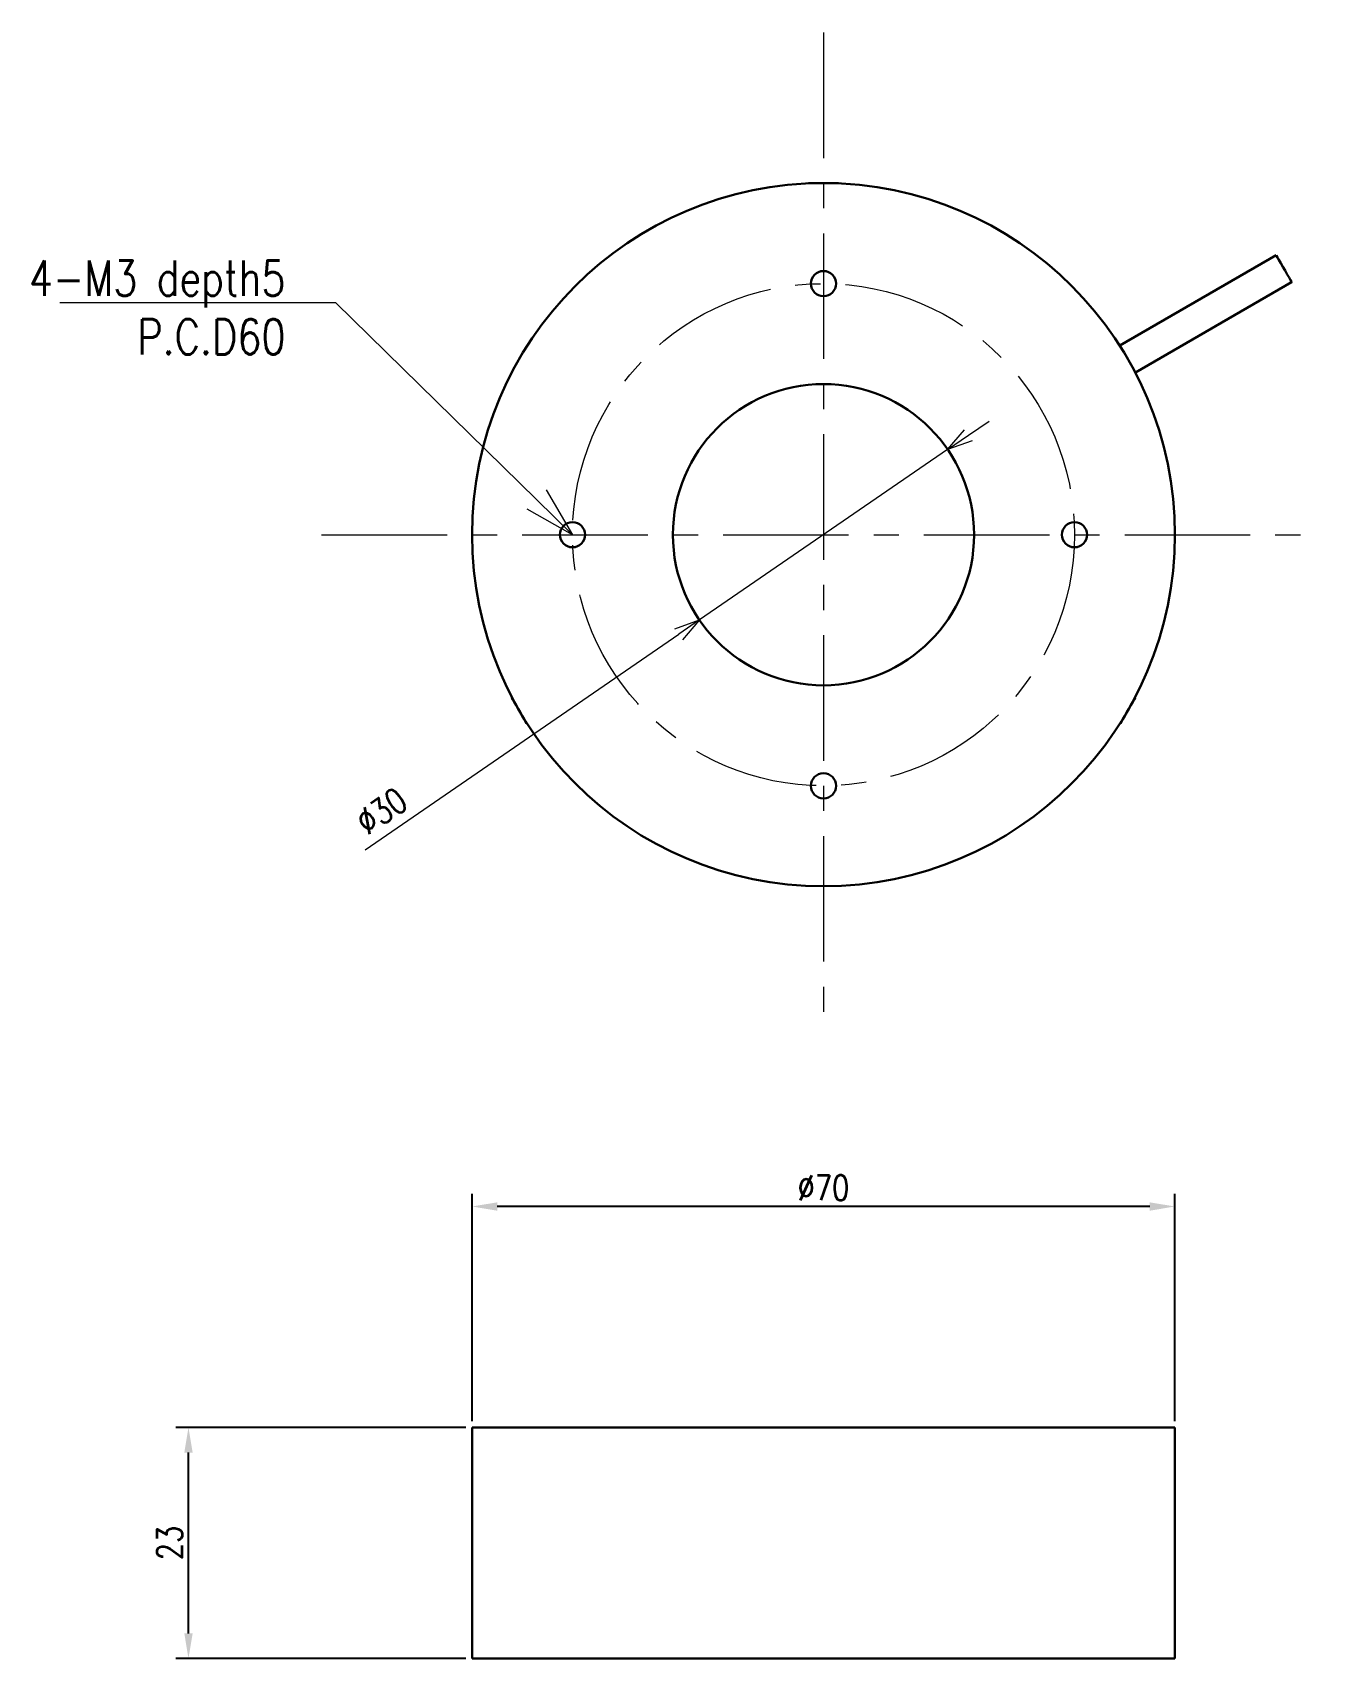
# Model space of a CAD drawing. Header units: millimetres. Extents: x 113 to 242, y 68 to 230.
import ezdxf
from ezdxf import colors
from ezdxf.entities.mleader import LeaderData, LeaderLine
from ezdxf.math import Vec2, Vec3

# ---------------------------------------------------------------- set-up
doc = ezdxf.new("R2010")
doc.units = ezdxf.units.MM
doc.linetypes.add('CENTER', pattern=[2, 1.25, -0.25, 0.25, -0.25])
doc.layers.get('0').update_dxf_attribs({"lineweight": 30})
doc.layers.get('Defpoints').update_dxf_attribs({"lineweight": 9})
for name, color, linetype, lineweight in [('2KD_寸法１', 7, 'Continuous', 15), ('2KD_寸法１ @ 1', 7, 'Continuous', 15), ('2KD_寸法１ @ 2', 7, 'Continuous', 15)]:
    doc.layers.add(name, color=color, linetype=linetype, lineweight=lineweight)
doc.styles.get("Standard").update_dxf_attribs({"font": 'simplex.shx', "width": 0.8, "bigfont": 'extfont.shx'})
doc.dimstyles.new('ISO-25', dxfattribs={"dimtxt": 2.5, "dimasz": 2.5, "dimexe": 1.25, "dimexo": 0.625, "dimtad": 1, "dimtxsty": 'Standard', "dimcen": 2.5, "dimadec": 0, "dimazin": 0, "dimtfac": 1, "dimtmove": 0, "dimatfit": 3, "dimfxl": 1, "dimarcsym": 0})
doc.dimstyles.new('KD-STD', dxfattribs={"dimscale": 0, "dimtxt": 2.5, "dimasz": 2.5, "dimexe": 1, "dimexo": 1, "dimgap": 1, "dimtad": 1, "dimdsep": 46, "dimtxsty": 'Standard', "dimblk": 'OPEN30', "dimcen": 0, "dimadec": 0, "dimazin": 0, "dimtfac": 1, "dimtmove": 0, "dimatfit": 3, "dimldrblk": 'OPEN30', "dimfxl": 1, "dimtolj": 1, "dimtzin": 0, "dimlwd": 15, "dimlwe": 15, "dimarcsym": 0})

# ---------------------------------------------------------------- blocks, each defined once
blk = doc.blocks.new('*D25')
at = {"layer": '2KD_寸法１', "color": 0, "lineweight": -2}
for p, q in [((156.63, 91.06), (127.75, 91.06)), ((129, 70.56), (129, 88.56)), ((156.63, 68.06), (127.75, 68.06))]:
    blk.add_line(p, q, dxfattribs=at)
at = {"layer": '2KD_寸法１', "color": 0}
for points in [[(128.59, 88.56), (129.42, 88.56), (129, 91.06)], [(128.59, 70.56), (129.42, 70.56), (129, 68.06)]]:
    blk.add_solid(points, dxfattribs=at)
at = {"layer": 'Defpoints', "color": 0}
for p in [(129, 91.06), (157.25, 91.06), (157.25, 68.06)]:
    blk.add_point(p, dxfattribs=at)
at = {"layer": '2KD_寸法１', "color": 0, "insert": (125.88, 79.56), "char_height": 2.5, "attachment_point": 2, "rotation": 90}
blk.add_mtext('23', dxfattribs=at)
blk = doc.blocks.new('*D26')
at = {"layer": '2KD_寸法１', "color": 0, "lineweight": -2}
for p, q in [((157.25, 91.68), (157.25, 114.31)), ((227.25, 91.68), (227.25, 114.31)), ((224.75, 113.06), (159.75, 113.06))]:
    blk.add_line(p, q, dxfattribs=at)
at = {"layer": '2KD_寸法１', "color": 0}
for points in [[(159.75, 113.47), (159.75, 112.64), (157.25, 113.06)], [(224.75, 113.47), (224.75, 112.64), (227.25, 113.06)]]:
    blk.add_solid(points, dxfattribs=at)
at = {"layer": 'Defpoints', "color": 0}
for p in [(157.25, 113.06), (157.25, 91.06), (227.25, 91.06)]:
    blk.add_point(p, dxfattribs=at)
at = {"layer": '2KD_寸法１', "color": 0, "insert": (192.25, 116.18), "char_height": 2.5, "attachment_point": 2}
blk.add_mtext('%%c70', dxfattribs=at)
blk = doc.blocks.new('_Open30')
at = {"lineweight": -2}
for p, q in [((-1, 0.268), (0, 0)), ((0, 0), (-1, -0.268)), ((0, 0), (-1, 0))]:
    blk.add_line(p, q, dxfattribs=at)
blk = doc.blocks.new('*D29')
at = {"layer": '2KD_寸法１', "color": 0, "lineweight": 15}
for p, q in [((206.68, 189.85), (208.74, 191.26)), ((204.62, 188.43), (179.89, 171.45)), ((146.6, 148.58), (177.83, 170.03))]:
    blk.add_line(p, q, dxfattribs=at)
at = {"layer": 'Defpoints', "color": 0}
for p in [(204.62, 188.43), (179.89, 171.45)]:
    blk.add_point(p, dxfattribs=at)
at = {"layer": '2KD_寸法１', "color": 0, "lineweight": 15, "xscale": 2.5, "yscale": 2.5, "zscale": 2.5}
for p, rotation in [((204.62, 188.43), 214.4860539378248), ((179.89, 171.45), 34.48605393782479)]:
    blk.add_blockref('_Open30', p, dxfattribs=dict(at, rotation=rotation))
at = {"layer": '2KD_寸法１', "color": 0, "insert": (148.23, 152.43), "char_height": 2.5, "attachment_point": 5, "rotation": 34.4861}
blk.add_mtext('\\A1;∅30', dxfattribs=at)
blk = doc.blocks.new('A$C3CA23F8B')
for p, q in [((0, 0), (0, 23)), ((0, 23), (70, 23)), ((70, 23), (70, 0)), ((2, 0), (0, 0)), ((2, 0), (6, 0)), ((6, 0), (64, 0)), ((64, 0), (68, 0)), ((70, 0), (68, 0))]:
    blk.add_line(p, q)
blk = doc.blocks.new('A$C45FA2488')
for p, q in [((-1.5, 35), (-1.5, 34.97)), ((1.5, 35), (-1.5, 35)), ((1.5, 34.97), (1.5, 35)), ((45.08, 27.82), (29.51, 18.83)), ((31.06, 16.14), (46.63, 25.13)), ((-31.03, -16.18), (-31.06, -16.2)), ((31.06, -16.2), (31.03, -16.18)), ((-29.56, -18.8), (-29.53, -18.78)), ((29.53, -18.78), (29.56, -18.8))]:
    blk.add_line(p, q)
at = {"flags": 128}
for points in [[(45.08, 27.82), (45.12, 27.76), (45.21, 27.61), (45.35, 27.36), (45.54, 27.03), (45.75, 26.67), (45.97, 26.29), (46.18, 25.92), (46.37, 25.6), (46.51, 25.35), (46.6, 25.19), (46.63, 25.13), (46.63, 25.13)], [(-31.06, -16.2), (-31.03, -16.25), (-30.94, -16.41), (-30.8, -16.65), (-30.62, -16.96), (-30.42, -17.32), (-30.2, -17.68), (-30, -18.04), (-29.82, -18.35), (-29.68, -18.59), (-29.59, -18.75), (-29.56, -18.8), (-29.56, -18.8)], [(29.56, -18.8), (29.59, -18.75), (29.68, -18.59), (29.82, -18.35), (30, -18.04), (30.2, -17.68), (30.42, -17.32), (30.62, -16.96), (30.8, -16.65), (30.94, -16.41), (31.03, -16.25), (31.06, -16.2), (31.06, -16.2)]]:
    blk.add_lwpolyline(points, dxfattribs=at)
for centre, radius in [((0, 0), 35), ((0, 25), 1.25), ((0, 0), 15), ((-25, 0), 1.25), ((25, 0), 1.25), ((0, -25), 1.25)]:
    blk.add_circle(centre, radius)

msp = doc.modelspace()

# ---------------------------------------------------------------- linework, layer by layer
at = {"layer": '2KD_寸法１', "linetype": 'CENTER', "ltscale": 10}
for p, q in [((192.254, 229.94), (192.254, 129.94)), ((142.254, 179.94), (242.254, 179.94))]:
    msp.add_line(p, q, dxfattribs=at)
msp.add_circle((192.254, 179.94), 25, dxfattribs=at)

# ---------------------------------------------------------------- block references
for name, p in [('A$C45FA2488', (192.254, 179.94)), ('A$C3CA23F8B', (157.254, 68.058))]:
    msp.add_blockref(name, p)

# ---------------------------------------------------------------- dimensions: what is measured, and where the dimension line sits
at = {"layer": '2KD_寸法１'}
dim = msp.add_linear_dim(base=(157.254, 113.058), p1=(227.254, 91.058), p2=(157.254, 91.058), text='%%c<>', dimstyle='ISO-25', dxfattribs=at)
dim.commit()
dim.dimension.update_dxf_attribs({"geometry": '*D26', "text_midpoint": (192.254, 113.058), "dimtype": 160})
dim = msp.add_linear_dim(base=(129.004, 91.058), p1=(157.254, 68.058), p2=(157.254, 91.058), angle=90, dimstyle='ISO-25', dxfattribs=at)
dim.commit()
dim.dimension.update_dxf_attribs({"geometry": '*D25', "text_midpoint": (129.004, 79.558), "dimtype": 160})
at = {"layer": '2KD_寸法１ @ 1'}
dim = msp.add_diameter_dim_2p(p1=(204.617, 188.433), p2=(179.89, 171.447), dimstyle='KD-STD', override={"dimscale": 1, "dimtix": 0, "dimtofl": 1, "dimtmove": 0, "dimatfit": 3}, dxfattribs=at)
dim.commit()
dim.dimension.update_dxf_attribs({"geometry": '*D29', "text_midpoint": (149.504, 150.574), "dimtype": 163})

# ---------------------------------------------------------------- leaders
at = {"layer": '2KD_寸法１ @ 2'}
ml = msp.add_multileader_mtext('Standard', dxfattribs=at)
ml.set_content('4-M3 depth5\\PP.C.D60', color=256)
ml.set_leader_properties(lineweight=15)
ml.set_arrow_properties(name='OPEN30')
ml.build(insert=Vec2(0, 0))
ml.multileader.update_dxf_attribs({"text_left_attachment_type": 6, "text_right_attachment_type": 6, "dogleg_length": 1.5, "arrow_head_size": 5, "scale": 2})
ctx = ml.context
ctx.base_point, ctx.scale, ctx.char_height, ctx.arrow_head_size, ctx.plane_origin = Vec3(109.255, 203.034), 2, 3.5, 5, Vec3(167.254, 179.94)
ctx.left_attachment, ctx.right_attachment, ctx.text_align_type = 6, 6, 2
notes = []
notes.append((ctx, [(0, (1, 1, 0), (143.668, 203.034), (-1, 0), 3, [(0, [(167.254, 179.94)], 0, [])])]))
ctx.mtext.insert, ctx.mtext.alignment, ctx.mtext.flow_direction = Vec3(138.668, 207.234), 3, 5
for ctx, leaders in notes:
    for number, flags, end, landing, length, lines in leaders:
        leader = LeaderData()
        leader.index, (leader.has_last_leader_line, leader.has_dogleg_vector, leader.attachment_direction) = number, flags
        leader.last_leader_point, leader.dogleg_vector, leader.dogleg_length = Vec3(end), Vec3(landing), length
        for number, points, colour, breaks in lines:
            line = LeaderLine()
            line.index, line.vertices, line.color, line.breaks = number, Vec3.list(points), colors.encode_raw_color(colour), breaks
            leader.lines.append(line)
        ctx.leaders.append(leader)

doc.saveas('drawing.dxf')
